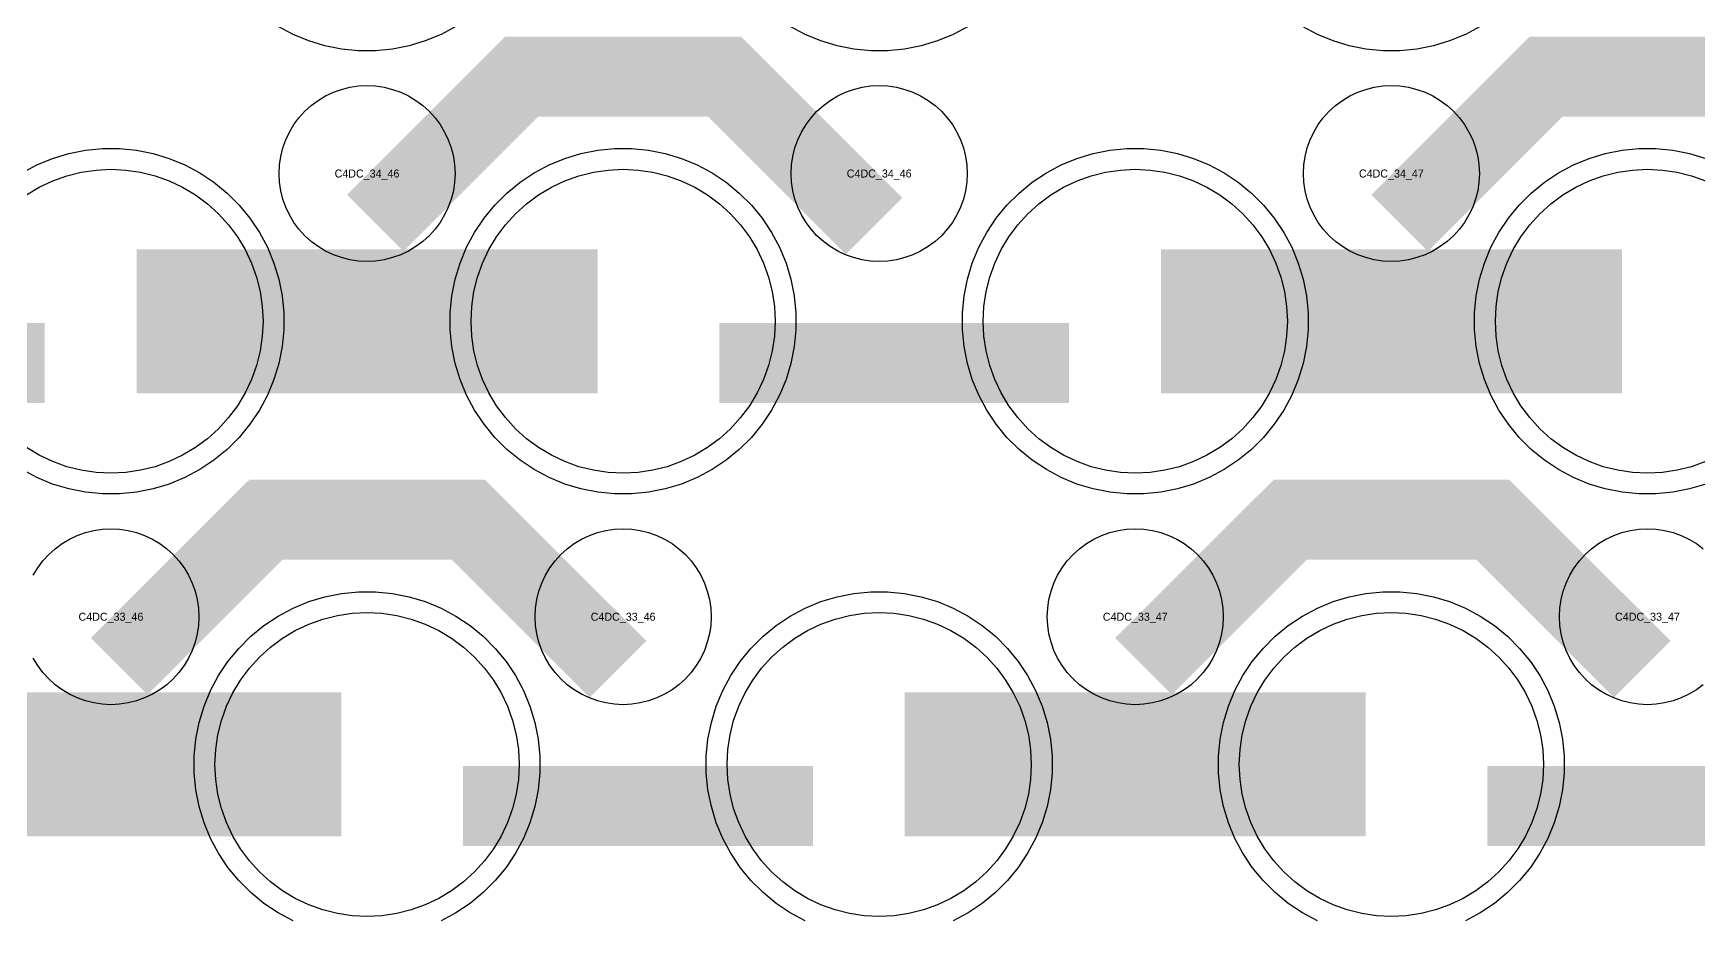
# Model space of a CAD drawing. Extents: x -11880 to 11880, y -14992 to 14992.
# Drawn here: x 2696 to 3216, y -10315 to -10038 of the extents above; entities that cross this region are included whole.
import ezdxf
from ezdxf.enums import TextEntityAlignment as Align

# ---------------------------------------------------------------- set-up
doc = ezdxf.new("R2010")
doc.units = 0
doc.header["$MEASUREMENT"] = 0
for name, color, linetype in [('GDS_775_DT_237', 138, 'CONTINUOUS'), ('RDL1_FS', 34, 'CONTINUOUS'), ('RDL_BS', 160, 'CONTINUOUS')]:
    doc.layers.add(name, color=color, linetype=linetype)

msp = doc.modelspace()

# ---------------------------------------------------------------- linework, layer by layer
at = {"layer": 'RDL1_FS', "color": 241, "true_color": 0xf7abae}
for points in [[(2693.605, -10088.883), (2697.605, -10086.485), (2701.819, -10084.493), (2706.209, -10082.921), (2710.732, -10081.789), (2715.343, -10081.105), (2720, -10080.876), (2724.657, -10081.105), (2729.268, -10081.789), (2733.791, -10082.921), (2738.181, -10084.493), (2742.395, -10086.485), (2746.395, -10088.883), (2750.14, -10091.661), (2753.594, -10094.791), (2756.724, -10098.245), (2759.502, -10101.99), (2761.9, -10105.99), (2763.892, -10110.204), (2765.464, -10114.594), (2766.596, -10119.117), (2767.28, -10123.728), (2767.509, -10128.385), (2767.28, -10133.042), (2766.596, -10137.653), (2765.464, -10142.176), (2763.892, -10146.566), (2761.9, -10150.78), (2759.502, -10154.78), (2756.724, -10158.525), (2753.594, -10161.979), (2750.14, -10165.109), (2746.395, -10167.887), (2742.395, -10170.285), (2738.181, -10172.277), (2733.791, -10173.849), (2729.268, -10174.981), (2724.657, -10175.665), (2720, -10175.894), (2715.343, -10175.665), (2710.732, -10174.981), (2706.209, -10173.849), (2701.819, -10172.277), (2697.605, -10170.285), (2693.605, -10167.887)], [(3218.181, -10172.277), (3213.791, -10173.849), (3209.268, -10174.981), (3204.657, -10175.665), (3200, -10175.894), (3195.343, -10175.665), (3190.732, -10174.981), (3186.209, -10173.849), (3181.819, -10172.277), (3177.605, -10170.285), (3173.605, -10167.887), (3169.86, -10165.109), (3166.406, -10161.979), (3163.276, -10158.525), (3160.498, -10154.78), (3158.1, -10150.78), (3156.108, -10146.566), (3154.536, -10142.176), (3153.404, -10137.653), (3152.72, -10133.042), (3152.491, -10128.385), (3152.72, -10123.728), (3153.404, -10119.117), (3154.536, -10114.594), (3156.108, -10110.204), (3158.1, -10105.99), (3160.498, -10101.99), (3163.276, -10098.245), (3166.406, -10094.791), (3169.86, -10091.661), (3173.605, -10088.883), (3177.605, -10086.485), (3181.819, -10084.493), (3186.209, -10082.921), (3190.732, -10081.789), (3195.343, -10081.105), (3200, -10080.876), (3204.657, -10081.105), (3209.268, -10081.789), (3213.791, -10082.921), (3218.181, -10084.493)]]:
    msp.add_lwpolyline(points, dxfattribs=at)
for points in [[(2880, -10175.894), (2875.343, -10175.665), (2870.732, -10174.981), (2866.209, -10173.849), (2861.819, -10172.277), (2857.605, -10170.285), (2853.605, -10167.887), (2849.86, -10165.109), (2846.406, -10161.979), (2843.276, -10158.525), (2840.498, -10154.78), (2838.1, -10150.78), (2836.108, -10146.566), (2834.536, -10142.176), (2833.404, -10137.653), (2832.72, -10133.042), (2832.491, -10128.385), (2832.72, -10123.728), (2833.404, -10119.117), (2834.536, -10114.594), (2836.108, -10110.204), (2838.1, -10105.99), (2840.498, -10101.99), (2843.276, -10098.245), (2846.406, -10094.791), (2849.86, -10091.661), (2853.605, -10088.883), (2857.605, -10086.485), (2861.819, -10084.493), (2866.209, -10082.921), (2870.732, -10081.789), (2875.343, -10081.105), (2880, -10080.876), (2884.657, -10081.105), (2889.268, -10081.789), (2893.791, -10082.921), (2898.181, -10084.493), (2902.395, -10086.485), (2906.395, -10088.883), (2910.14, -10091.661), (2913.594, -10094.791), (2916.724, -10098.245), (2919.502, -10101.99), (2921.9, -10105.99), (2923.892, -10110.204), (2925.464, -10114.594), (2926.596, -10119.117), (2927.28, -10123.728), (2927.509, -10128.385), (2927.28, -10133.042), (2926.596, -10137.653), (2925.464, -10142.176), (2923.892, -10146.566), (2921.9, -10150.78), (2919.502, -10154.78), (2916.724, -10158.525), (2913.594, -10161.979), (2910.14, -10165.109), (2906.395, -10167.887), (2902.395, -10170.285), (2898.181, -10172.277), (2893.791, -10173.849), (2889.268, -10174.981), (2884.657, -10175.665)], [(3040, -10175.894), (3035.343, -10175.665), (3030.732, -10174.981), (3026.209, -10173.849), (3021.819, -10172.277), (3017.605, -10170.285), (3013.605, -10167.887), (3009.86, -10165.109), (3006.406, -10161.979), (3003.276, -10158.525), (3000.498, -10154.78), (2998.1, -10150.78), (2996.108, -10146.566), (2994.536, -10142.176), (2993.404, -10137.653), (2992.72, -10133.042), (2992.491, -10128.385), (2992.72, -10123.728), (2993.404, -10119.117), (2994.536, -10114.594), (2996.108, -10110.204), (2998.1, -10105.99), (3000.498, -10101.99), (3003.276, -10098.245), (3006.406, -10094.791), (3009.86, -10091.661), (3013.605, -10088.883), (3017.605, -10086.485), (3021.819, -10084.493), (3026.209, -10082.921), (3030.732, -10081.789), (3035.343, -10081.105), (3040, -10080.876), (3044.657, -10081.105), (3049.268, -10081.789), (3053.791, -10082.921), (3058.181, -10084.493), (3062.395, -10086.485), (3066.395, -10088.883), (3070.14, -10091.661), (3073.594, -10094.791), (3076.724, -10098.245), (3079.502, -10101.99), (3081.9, -10105.99), (3083.892, -10110.204), (3085.464, -10114.594), (3086.596, -10119.117), (3087.28, -10123.728), (3087.509, -10128.385), (3087.28, -10133.042), (3086.596, -10137.653), (3085.464, -10142.176), (3083.892, -10146.566), (3081.9, -10150.78), (3079.502, -10154.78), (3076.724, -10158.525), (3073.594, -10161.979), (3070.14, -10165.109), (3066.395, -10167.887), (3062.395, -10170.285), (3058.181, -10172.277), (3053.791, -10173.849), (3049.268, -10174.981), (3044.657, -10175.665)], [(2800, -10314.459), (2795.343, -10314.23), (2790.732, -10313.546), (2786.209, -10312.414), (2781.819, -10310.842), (2777.605, -10308.85), (2773.605, -10306.452), (2769.86, -10303.674), (2766.406, -10300.544), (2763.276, -10297.09), (2760.498, -10293.345), (2758.1, -10289.345), (2756.108, -10285.131), (2754.536, -10280.741), (2753.404, -10276.218), (2752.72, -10271.607), (2752.491, -10266.95), (2752.72, -10262.293), (2753.404, -10257.682), (2754.536, -10253.159), (2756.108, -10248.769), (2758.1, -10244.555), (2760.498, -10240.555), (2763.276, -10236.81), (2766.406, -10233.356), (2769.86, -10230.226), (2773.605, -10227.448), (2777.605, -10225.05), (2781.819, -10223.058), (2786.209, -10221.486), (2790.732, -10220.354), (2795.343, -10219.67), (2800, -10219.441), (2804.657, -10219.67), (2809.268, -10220.354), (2813.791, -10221.486), (2818.181, -10223.058), (2822.395, -10225.05), (2826.395, -10227.448), (2830.14, -10230.226), (2833.594, -10233.356), (2836.724, -10236.81), (2839.502, -10240.555), (2841.9, -10244.555), (2843.892, -10248.769), (2845.464, -10253.159), (2846.596, -10257.682), (2847.28, -10262.293), (2847.509, -10266.95), (2847.28, -10271.607), (2846.596, -10276.218), (2845.464, -10280.741), (2843.892, -10285.131), (2841.9, -10289.345), (2839.502, -10293.345), (2836.724, -10297.09), (2833.594, -10300.544), (2830.14, -10303.674), (2826.395, -10306.452), (2822.395, -10308.85), (2818.181, -10310.842), (2813.791, -10312.414), (2809.268, -10313.546), (2804.657, -10314.23)], [(2960, -10314.459), (2955.343, -10314.23), (2950.732, -10313.546), (2946.209, -10312.414), (2941.819, -10310.842), (2937.605, -10308.85), (2933.605, -10306.452), (2929.86, -10303.674), (2926.406, -10300.544), (2923.276, -10297.09), (2920.498, -10293.345), (2918.1, -10289.345), (2916.108, -10285.131), (2914.536, -10280.741), (2913.404, -10276.218), (2912.72, -10271.607), (2912.491, -10266.95), (2912.72, -10262.293), (2913.404, -10257.682), (2914.536, -10253.159), (2916.108, -10248.769), (2918.1, -10244.555), (2920.498, -10240.555), (2923.276, -10236.81), (2926.406, -10233.356), (2929.86, -10230.226), (2933.605, -10227.448), (2937.605, -10225.05), (2941.819, -10223.058), (2946.209, -10221.486), (2950.732, -10220.354), (2955.343, -10219.67), (2960, -10219.441), (2964.657, -10219.67), (2969.268, -10220.354), (2973.791, -10221.486), (2978.181, -10223.058), (2982.395, -10225.05), (2986.395, -10227.448), (2990.14, -10230.226), (2993.594, -10233.356), (2996.724, -10236.81), (2999.502, -10240.555), (3001.9, -10244.555), (3003.892, -10248.769), (3005.464, -10253.159), (3006.596, -10257.682), (3007.28, -10262.293), (3007.509, -10266.95), (3007.28, -10271.607), (3006.596, -10276.218), (3005.464, -10280.741), (3003.892, -10285.131), (3001.9, -10289.345), (2999.502, -10293.345), (2996.724, -10297.09), (2993.594, -10300.544), (2990.14, -10303.674), (2986.395, -10306.452), (2982.395, -10308.85), (2978.181, -10310.842), (2973.791, -10312.414), (2969.268, -10313.546), (2964.657, -10314.23)], [(3120, -10314.459), (3115.343, -10314.23), (3110.732, -10313.546), (3106.209, -10312.414), (3101.819, -10310.842), (3097.605, -10308.85), (3093.605, -10306.452), (3089.86, -10303.674), (3086.406, -10300.544), (3083.276, -10297.09), (3080.498, -10293.345), (3078.1, -10289.345), (3076.108, -10285.131), (3074.536, -10280.741), (3073.404, -10276.218), (3072.72, -10271.607), (3072.491, -10266.95), (3072.72, -10262.293), (3073.404, -10257.682), (3074.536, -10253.159), (3076.108, -10248.769), (3078.1, -10244.555), (3080.498, -10240.555), (3083.276, -10236.81), (3086.406, -10233.356), (3089.86, -10230.226), (3093.605, -10227.448), (3097.605, -10225.05), (3101.819, -10223.058), (3106.209, -10221.486), (3110.732, -10220.354), (3115.343, -10219.67), (3120, -10219.441), (3124.657, -10219.67), (3129.268, -10220.354), (3133.791, -10221.486), (3138.181, -10223.058), (3142.395, -10225.05), (3146.395, -10227.448), (3150.14, -10230.226), (3153.594, -10233.356), (3156.724, -10236.81), (3159.502, -10240.555), (3161.9, -10244.555), (3163.892, -10248.769), (3165.464, -10253.159), (3166.596, -10257.682), (3167.28, -10262.293), (3167.509, -10266.95), (3167.28, -10271.607), (3166.596, -10276.218), (3165.464, -10280.741), (3163.892, -10285.131), (3161.9, -10289.345), (3159.502, -10293.345), (3156.724, -10297.09), (3153.594, -10300.544), (3150.14, -10303.674), (3146.395, -10306.452), (3142.395, -10308.85), (3138.181, -10310.842), (3133.791, -10312.414), (3129.268, -10313.546), (3124.657, -10314.23)]]:
    msp.add_lwpolyline(points, close=True, dxfattribs=at)
for points in [[(2728.002, -10128.385, 45, 45, 0), (2800.002, -10128.385, 45, 45, 0)], [(2800.002, -10128.385, 45, 45, 0), (2872.002, -10128.385, 45, 45, 0)], [(3048.002, -10128.385, 45, 45, 0), (3120.002, -10128.385, 45, 45, 0)], [(3120.002, -10128.385, 45, 45, 0), (3192.002, -10128.385, 45, 45, 0)], [(2648.002, -10266.95, 45, 45, 0), (2720.002, -10266.95, 45, 45, 0)], [(2720.002, -10266.95, 45, 45, 0), (2792.002, -10266.95, 45, 45, 0)], [(2968.002, -10266.95, 45, 45, 0), (3040.002, -10266.95, 45, 45, 0)], [(3040.002, -10266.95, 45, 45, 0), (3112.002, -10266.95, 45, 45, 0)]]:
    msp.add_lwpolyline(points, format="xyseb", dxfattribs=at)
at = {"layer": 'RDL_BS'}
for points in [[(2827.777, -10036.203), (2823.115, -10038.695), (2818.205, -10040.726), (2813.165, -10042.257), (2807.938, -10043.303), (2802.644, -10043.82), (2797.356, -10043.82), (2792.062, -10043.303), (2786.835, -10042.257), (2781.795, -10040.726), (2776.885, -10038.695), (2772.223, -10036.203)], [(2987.777, -10036.203), (2983.115, -10038.695), (2978.205, -10040.726), (2973.165, -10042.257), (2967.938, -10043.303), (2962.644, -10043.82), (2957.356, -10043.82), (2952.062, -10043.303), (2946.835, -10042.257), (2941.795, -10040.726), (2936.885, -10038.695), (2932.223, -10036.203)], [(3147.777, -10036.203), (3143.115, -10038.695), (3138.205, -10040.726), (3133.165, -10042.257), (3127.938, -10043.303), (3122.644, -10043.82), (3117.356, -10043.82), (3112.062, -10043.303), (3106.835, -10042.257), (3101.795, -10040.726), (3096.885, -10038.695), (3092.223, -10036.203)], [(2695.75, -10207.806), (2697.143, -10205.482), (2698.746, -10203.319), (2700.558, -10201.32), (2702.557, -10199.508), (2704.72, -10197.905), (2707.044, -10196.512), (2709.481, -10195.36), (2712.016, -10194.453), (2714.635, -10193.796), (2717.307, -10193.4), (2720, -10193.268), (2722.693, -10193.4), (2725.365, -10193.796), (2727.984, -10194.453), (2730.519, -10195.36), (2732.956, -10196.512), (2735.28, -10197.905), (2737.443, -10199.508), (2739.442, -10201.32), (2741.254, -10203.319), (2742.857, -10205.482), (2744.25, -10207.806), (2745.402, -10210.243), (2746.309, -10212.778), (2746.966, -10215.397), (2747.362, -10218.069), (2747.494, -10220.762), (2747.362, -10223.455), (2746.966, -10226.127), (2746.309, -10228.746), (2745.402, -10231.281), (2744.25, -10233.718), (2742.857, -10236.042), (2741.254, -10238.205), (2739.442, -10240.204), (2737.443, -10242.016), (2735.28, -10243.619), (2732.956, -10245.012), (2730.519, -10246.164), (2727.984, -10247.071), (2725.365, -10247.728), (2722.693, -10248.124), (2720, -10248.256), (2717.307, -10248.124), (2714.635, -10247.728), (2712.016, -10247.071), (2709.481, -10246.164), (2707.044, -10245.012), (2704.72, -10243.619), (2702.557, -10242.016), (2700.558, -10240.204), (2698.746, -10238.205), (2697.143, -10236.042), (2695.75, -10233.718)], [(3217.443, -10242.016), (3215.28, -10243.619), (3212.956, -10245.012), (3210.519, -10246.164), (3207.984, -10247.071), (3205.365, -10247.728), (3202.693, -10248.124), (3200, -10248.256), (3197.307, -10248.124), (3194.635, -10247.728), (3192.016, -10247.071), (3189.481, -10246.164), (3187.044, -10245.012), (3184.72, -10243.619), (3182.557, -10242.016), (3180.558, -10240.204), (3178.746, -10238.205), (3177.143, -10236.042), (3175.75, -10233.718), (3174.598, -10231.281), (3173.691, -10228.746), (3173.034, -10226.127), (3172.638, -10223.455), (3172.506, -10220.762), (3172.638, -10218.069), (3173.034, -10215.397), (3173.691, -10212.778), (3174.598, -10210.243), (3175.75, -10207.806), (3177.143, -10205.482), (3178.746, -10203.319), (3180.558, -10201.32), (3182.557, -10199.508), (3184.72, -10197.905), (3187.044, -10196.512), (3189.481, -10195.36), (3192.016, -10194.453), (3194.635, -10193.796), (3197.307, -10193.4), (3200, -10193.268), (3202.693, -10193.4), (3205.365, -10193.796), (3207.984, -10194.453), (3210.519, -10195.36), (3212.956, -10196.512), (3215.28, -10197.905), (3217.443, -10199.508)]]:
    msp.add_lwpolyline(points, dxfattribs=at)
for points in [[(2802.562, -10097.699, 25, 25, 0), (2848.377, -10051.884, 25, 25, 0), (2881.93, -10051.884, 25, 25, 0)], [(2958.401, -10098.598, 25, 25, 0), (2911.687, -10051.884, 25, 25, 0), (2881.929, -10051.884, 25, 25, 0)], [(3122.562, -10097.699, 25, 25, 0), (3168.377, -10051.884, 25, 25, 0), (3201.93, -10051.884, 25, 25, 0)], [(3278.401, -10098.598, 25, 25, 0), (3231.687, -10051.884, 25, 25, 0), (3201.929, -10051.884, 25, 25, 0)], [(2722.562, -10236.264, 25, 25, 0), (2768.377, -10190.449, 25, 25, 0), (2801.93, -10190.449, 25, 25, 0)], [(2878.401, -10237.163, 25, 25, 0), (2831.687, -10190.449, 25, 25, 0), (2801.929, -10190.449, 25, 25, 0)], [(3042.562, -10236.264, 25, 25, 0), (3088.377, -10190.449, 25, 25, 0), (3121.93, -10190.449, 25, 25, 0)], [(3198.401, -10237.163, 25, 25, 0), (3151.687, -10190.449, 25, 25, 0), (3121.929, -10190.449, 25, 25, 0)]]:
    msp.add_lwpolyline(points, format="xyseb", dxfattribs=at)
for points in [[(2800, -10109.691), (2797.307, -10109.559), (2794.635, -10109.163), (2792.016, -10108.506), (2789.481, -10107.599), (2787.044, -10106.447), (2784.72, -10105.054), (2782.557, -10103.451), (2780.558, -10101.639), (2778.746, -10099.64), (2777.143, -10097.477), (2775.75, -10095.153), (2774.598, -10092.716), (2773.691, -10090.181), (2773.034, -10087.562), (2772.638, -10084.89), (2772.506, -10082.197), (2772.638, -10079.504), (2773.034, -10076.832), (2773.691, -10074.213), (2774.598, -10071.678), (2775.75, -10069.241), (2777.143, -10066.917), (2778.746, -10064.754), (2780.558, -10062.755), (2782.557, -10060.943), (2784.72, -10059.34), (2787.044, -10057.947), (2789.481, -10056.795), (2792.016, -10055.888), (2794.635, -10055.231), (2797.307, -10054.835), (2800, -10054.703), (2802.693, -10054.835), (2805.365, -10055.231), (2807.984, -10055.888), (2810.519, -10056.795), (2812.956, -10057.947), (2815.28, -10059.34), (2817.443, -10060.943), (2819.442, -10062.755), (2821.254, -10064.754), (2822.857, -10066.917), (2824.25, -10069.241), (2825.402, -10071.678), (2826.309, -10074.213), (2826.966, -10076.832), (2827.362, -10079.504), (2827.494, -10082.197), (2827.362, -10084.89), (2826.966, -10087.562), (2826.309, -10090.181), (2825.402, -10092.716), (2824.25, -10095.153), (2822.857, -10097.477), (2821.254, -10099.64), (2819.442, -10101.639), (2817.443, -10103.451), (2815.28, -10105.054), (2812.956, -10106.447), (2810.519, -10107.599), (2807.984, -10108.506), (2805.365, -10109.163), (2802.693, -10109.559)], [(2960, -10109.691), (2957.307, -10109.559), (2954.635, -10109.163), (2952.016, -10108.506), (2949.481, -10107.599), (2947.044, -10106.447), (2944.72, -10105.054), (2942.557, -10103.451), (2940.558, -10101.639), (2938.746, -10099.64), (2937.143, -10097.477), (2935.75, -10095.153), (2934.598, -10092.716), (2933.691, -10090.181), (2933.034, -10087.562), (2932.638, -10084.89), (2932.506, -10082.197), (2932.638, -10079.504), (2933.034, -10076.832), (2933.691, -10074.213), (2934.598, -10071.678), (2935.75, -10069.241), (2937.143, -10066.917), (2938.746, -10064.754), (2940.558, -10062.755), (2942.557, -10060.943), (2944.72, -10059.34), (2947.044, -10057.947), (2949.481, -10056.795), (2952.016, -10055.888), (2954.635, -10055.231), (2957.307, -10054.835), (2960, -10054.703), (2962.693, -10054.835), (2965.365, -10055.231), (2967.984, -10055.888), (2970.519, -10056.795), (2972.956, -10057.947), (2975.28, -10059.34), (2977.443, -10060.943), (2979.442, -10062.755), (2981.254, -10064.754), (2982.857, -10066.917), (2984.25, -10069.241), (2985.402, -10071.678), (2986.309, -10074.213), (2986.966, -10076.832), (2987.362, -10079.504), (2987.494, -10082.197), (2987.362, -10084.89), (2986.966, -10087.562), (2986.309, -10090.181), (2985.402, -10092.716), (2984.25, -10095.153), (2982.857, -10097.477), (2981.254, -10099.64), (2979.442, -10101.639), (2977.443, -10103.451), (2975.28, -10105.054), (2972.956, -10106.447), (2970.519, -10107.599), (2967.984, -10108.506), (2965.365, -10109.163), (2962.693, -10109.559)], [(3120, -10109.691), (3117.307, -10109.559), (3114.635, -10109.163), (3112.016, -10108.506), (3109.481, -10107.599), (3107.044, -10106.447), (3104.72, -10105.054), (3102.557, -10103.451), (3100.558, -10101.639), (3098.746, -10099.64), (3097.143, -10097.477), (3095.75, -10095.153), (3094.598, -10092.716), (3093.691, -10090.181), (3093.034, -10087.562), (3092.638, -10084.89), (3092.506, -10082.197), (3092.638, -10079.504), (3093.034, -10076.832), (3093.691, -10074.213), (3094.598, -10071.678), (3095.75, -10069.241), (3097.143, -10066.917), (3098.746, -10064.754), (3100.558, -10062.755), (3102.557, -10060.943), (3104.72, -10059.34), (3107.044, -10057.947), (3109.481, -10056.795), (3112.016, -10055.888), (3114.635, -10055.231), (3117.307, -10054.835), (3120, -10054.703), (3122.693, -10054.835), (3125.365, -10055.231), (3127.984, -10055.888), (3130.519, -10056.795), (3132.956, -10057.947), (3135.28, -10059.34), (3137.443, -10060.943), (3139.442, -10062.755), (3141.254, -10064.754), (3142.857, -10066.917), (3144.25, -10069.241), (3145.402, -10071.678), (3146.309, -10074.213), (3146.966, -10076.832), (3147.362, -10079.504), (3147.494, -10082.197), (3147.362, -10084.89), (3146.966, -10087.562), (3146.309, -10090.181), (3145.402, -10092.716), (3144.25, -10095.153), (3142.857, -10097.477), (3141.254, -10099.64), (3139.442, -10101.639), (3137.443, -10103.451), (3135.28, -10105.054), (3132.956, -10106.447), (3130.519, -10107.599), (3127.984, -10108.506), (3125.365, -10109.163), (3122.693, -10109.559)], [(2880, -10248.256), (2877.307, -10248.124), (2874.635, -10247.728), (2872.016, -10247.071), (2869.481, -10246.164), (2867.044, -10245.012), (2864.72, -10243.619), (2862.557, -10242.016), (2860.558, -10240.204), (2858.746, -10238.205), (2857.143, -10236.042), (2855.75, -10233.718), (2854.598, -10231.281), (2853.691, -10228.746), (2853.034, -10226.127), (2852.638, -10223.455), (2852.506, -10220.762), (2852.638, -10218.069), (2853.034, -10215.397), (2853.691, -10212.778), (2854.598, -10210.243), (2855.75, -10207.806), (2857.143, -10205.482), (2858.746, -10203.319), (2860.558, -10201.32), (2862.557, -10199.508), (2864.72, -10197.905), (2867.044, -10196.512), (2869.481, -10195.36), (2872.016, -10194.453), (2874.635, -10193.796), (2877.307, -10193.4), (2880, -10193.268), (2882.693, -10193.4), (2885.365, -10193.796), (2887.984, -10194.453), (2890.519, -10195.36), (2892.956, -10196.512), (2895.28, -10197.905), (2897.443, -10199.508), (2899.442, -10201.32), (2901.254, -10203.319), (2902.857, -10205.482), (2904.25, -10207.806), (2905.402, -10210.243), (2906.309, -10212.778), (2906.966, -10215.397), (2907.362, -10218.069), (2907.494, -10220.762), (2907.362, -10223.455), (2906.966, -10226.127), (2906.309, -10228.746), (2905.402, -10231.281), (2904.25, -10233.718), (2902.857, -10236.042), (2901.254, -10238.205), (2899.442, -10240.204), (2897.443, -10242.016), (2895.28, -10243.619), (2892.956, -10245.012), (2890.519, -10246.164), (2887.984, -10247.071), (2885.365, -10247.728), (2882.693, -10248.124)], [(3040, -10248.256), (3037.307, -10248.124), (3034.635, -10247.728), (3032.016, -10247.071), (3029.481, -10246.164), (3027.044, -10245.012), (3024.72, -10243.619), (3022.557, -10242.016), (3020.558, -10240.204), (3018.746, -10238.205), (3017.143, -10236.042), (3015.75, -10233.718), (3014.598, -10231.281), (3013.691, -10228.746), (3013.034, -10226.127), (3012.638, -10223.455), (3012.506, -10220.762), (3012.638, -10218.069), (3013.034, -10215.397), (3013.691, -10212.778), (3014.598, -10210.243), (3015.75, -10207.806), (3017.143, -10205.482), (3018.746, -10203.319), (3020.558, -10201.32), (3022.557, -10199.508), (3024.72, -10197.905), (3027.044, -10196.512), (3029.481, -10195.36), (3032.016, -10194.453), (3034.635, -10193.796), (3037.307, -10193.4), (3040, -10193.268), (3042.693, -10193.4), (3045.365, -10193.796), (3047.984, -10194.453), (3050.519, -10195.36), (3052.956, -10196.512), (3055.28, -10197.905), (3057.443, -10199.508), (3059.442, -10201.32), (3061.254, -10203.319), (3062.857, -10205.482), (3064.25, -10207.806), (3065.402, -10210.243), (3066.309, -10212.778), (3066.966, -10215.397), (3067.362, -10218.069), (3067.494, -10220.762), (3067.362, -10223.455), (3066.966, -10226.127), (3066.309, -10228.746), (3065.402, -10231.281), (3064.25, -10233.718), (3062.857, -10236.042), (3061.254, -10238.205), (3059.442, -10240.204), (3057.443, -10242.016), (3055.28, -10243.619), (3052.956, -10245.012), (3050.519, -10246.164), (3047.984, -10247.071), (3045.365, -10247.728), (3042.693, -10248.124)]]:
    msp.add_lwpolyline(points, close=True, dxfattribs=at)
at = {"layer": 'RDL_BS', "color": 241, "true_color": 0xf7abae}
for points in [[(2692.223, -10082.002), (2696.885, -10079.51), (2701.795, -10077.479), (2706.835, -10075.948), (2712.062, -10074.902), (2717.356, -10074.385), (2722.644, -10074.385), (2727.938, -10074.902), (2733.165, -10075.948), (2738.205, -10077.479), (2743.115, -10079.51), (2747.777, -10082.002), (2752.191, -10084.949), (2756.292, -10088.311), (2760.074, -10092.093), (2763.436, -10096.194), (2766.383, -10100.608), (2768.875, -10105.27), (2770.906, -10110.18), (2772.437, -10115.22), (2773.483, -10120.447), (2774, -10125.741), (2774, -10131.029), (2773.483, -10136.323), (2772.437, -10141.55), (2770.906, -10146.59), (2768.875, -10151.5), (2766.383, -10156.162), (2763.436, -10160.576), (2760.074, -10164.677), (2756.292, -10168.459), (2752.191, -10171.821), (2747.777, -10174.768), (2743.115, -10177.26), (2738.205, -10179.291), (2733.165, -10180.822), (2727.938, -10181.868), (2722.644, -10182.385), (2717.356, -10182.385), (2712.062, -10181.868), (2706.835, -10180.822), (2701.795, -10179.291), (2696.885, -10177.26), (2692.223, -10174.768)], [(3218.205, -10179.291), (3213.165, -10180.822), (3207.938, -10181.868), (3202.644, -10182.385), (3197.356, -10182.385), (3192.062, -10181.868), (3186.835, -10180.822), (3181.795, -10179.291), (3176.885, -10177.26), (3172.223, -10174.768), (3167.809, -10171.821), (3163.708, -10168.459), (3159.926, -10164.677), (3156.564, -10160.576), (3153.617, -10156.162), (3151.125, -10151.5), (3149.094, -10146.59), (3147.563, -10141.55), (3146.517, -10136.323), (3146, -10131.029), (3146, -10125.741), (3146.517, -10120.447), (3147.563, -10115.22), (3149.094, -10110.18), (3151.125, -10105.27), (3153.617, -10100.608), (3156.564, -10096.194), (3159.926, -10092.093), (3163.708, -10088.311), (3167.809, -10084.949), (3172.223, -10082.002), (3176.885, -10079.51), (3181.795, -10077.479), (3186.835, -10075.948), (3192.062, -10074.902), (3197.356, -10074.385), (3202.644, -10074.385), (3207.938, -10074.902), (3213.165, -10075.948), (3218.205, -10077.479)], [(2776.885, -10315.825), (2772.223, -10313.333), (2767.809, -10310.386), (2763.708, -10307.024), (2759.926, -10303.242), (2756.564, -10299.141), (2753.617, -10294.727), (2751.125, -10290.065), (2749.094, -10285.155), (2747.563, -10280.115), (2746.517, -10274.888), (2746, -10269.594), (2746, -10264.306), (2746.517, -10259.012), (2747.563, -10253.785), (2749.094, -10248.745), (2751.125, -10243.835), (2753.617, -10239.173), (2756.564, -10234.759), (2759.926, -10230.658), (2763.708, -10226.876), (2767.809, -10223.514), (2772.223, -10220.567), (2776.885, -10218.075), (2781.795, -10216.044), (2786.835, -10214.513), (2792.062, -10213.467), (2797.356, -10212.95), (2802.644, -10212.95), (2807.938, -10213.467), (2813.165, -10214.513), (2818.205, -10216.044), (2823.115, -10218.075), (2827.777, -10220.567), (2832.191, -10223.514), (2836.292, -10226.876), (2840.074, -10230.658), (2843.436, -10234.759), (2846.383, -10239.173), (2848.875, -10243.835), (2850.906, -10248.745), (2852.437, -10253.785), (2853.483, -10259.012), (2854, -10264.306), (2854, -10269.594), (2853.483, -10274.888), (2852.437, -10280.115), (2850.906, -10285.155), (2848.875, -10290.065), (2846.383, -10294.727), (2843.436, -10299.141), (2840.074, -10303.242), (2836.292, -10307.024), (2832.191, -10310.386), (2827.777, -10313.333), (2823.115, -10315.825)], [(2936.885, -10315.825), (2932.223, -10313.333), (2927.809, -10310.386), (2923.708, -10307.024), (2919.926, -10303.242), (2916.564, -10299.141), (2913.617, -10294.727), (2911.125, -10290.065), (2909.094, -10285.155), (2907.563, -10280.115), (2906.517, -10274.888), (2906, -10269.594), (2906, -10264.306), (2906.517, -10259.012), (2907.563, -10253.785), (2909.094, -10248.745), (2911.125, -10243.835), (2913.617, -10239.173), (2916.564, -10234.759), (2919.926, -10230.658), (2923.708, -10226.876), (2927.809, -10223.514), (2932.223, -10220.567), (2936.885, -10218.075), (2941.795, -10216.044), (2946.835, -10214.513), (2952.062, -10213.467), (2957.356, -10212.95), (2962.644, -10212.95), (2967.938, -10213.467), (2973.165, -10214.513), (2978.205, -10216.044), (2983.115, -10218.075), (2987.777, -10220.567), (2992.191, -10223.514), (2996.292, -10226.876), (3000.074, -10230.658), (3003.436, -10234.759), (3006.383, -10239.173), (3008.875, -10243.835), (3010.906, -10248.745), (3012.437, -10253.785), (3013.483, -10259.012), (3014, -10264.306), (3014, -10269.594), (3013.483, -10274.888), (3012.437, -10280.115), (3010.906, -10285.155), (3008.875, -10290.065), (3006.383, -10294.727), (3003.436, -10299.141), (3000.074, -10303.242), (2996.292, -10307.024), (2992.191, -10310.386), (2987.777, -10313.333), (2983.115, -10315.825)], [(3096.885, -10315.825), (3092.223, -10313.333), (3087.809, -10310.386), (3083.708, -10307.024), (3079.926, -10303.242), (3076.564, -10299.141), (3073.617, -10294.727), (3071.125, -10290.065), (3069.094, -10285.155), (3067.563, -10280.115), (3066.517, -10274.888), (3066, -10269.594), (3066, -10264.306), (3066.517, -10259.012), (3067.563, -10253.785), (3069.094, -10248.745), (3071.125, -10243.835), (3073.617, -10239.173), (3076.564, -10234.759), (3079.926, -10230.658), (3083.708, -10226.876), (3087.809, -10223.514), (3092.223, -10220.567), (3096.885, -10218.075), (3101.795, -10216.044), (3106.835, -10214.513), (3112.062, -10213.467), (3117.356, -10212.95), (3122.644, -10212.95), (3127.938, -10213.467), (3133.165, -10214.513), (3138.205, -10216.044), (3143.115, -10218.075), (3147.777, -10220.567), (3152.191, -10223.514), (3156.292, -10226.876), (3160.074, -10230.658), (3163.436, -10234.759), (3166.383, -10239.173), (3168.875, -10243.835), (3170.906, -10248.745), (3172.437, -10253.785), (3173.483, -10259.012), (3174, -10264.306), (3174, -10269.594), (3173.483, -10274.888), (3172.437, -10280.115), (3170.906, -10285.155), (3168.875, -10290.065), (3166.383, -10294.727), (3163.436, -10299.141), (3160.074, -10303.242), (3156.292, -10307.024), (3152.191, -10310.386), (3147.777, -10313.333), (3143.115, -10315.825)]]:
    msp.add_lwpolyline(points, dxfattribs=at)
for points in [[(2877.356, -10182.385), (2872.062, -10181.868), (2866.835, -10180.822), (2861.795, -10179.291), (2856.885, -10177.26), (2852.223, -10174.768), (2847.809, -10171.821), (2843.708, -10168.459), (2839.926, -10164.677), (2836.564, -10160.576), (2833.617, -10156.162), (2831.125, -10151.5), (2829.094, -10146.59), (2827.563, -10141.55), (2826.517, -10136.323), (2826, -10131.029), (2826, -10125.741), (2826.517, -10120.447), (2827.563, -10115.22), (2829.094, -10110.18), (2831.125, -10105.27), (2833.617, -10100.608), (2836.564, -10096.194), (2839.926, -10092.093), (2843.708, -10088.311), (2847.809, -10084.949), (2852.223, -10082.002), (2856.885, -10079.51), (2861.795, -10077.479), (2866.835, -10075.948), (2872.062, -10074.902), (2877.356, -10074.385), (2882.644, -10074.385), (2887.938, -10074.902), (2893.165, -10075.948), (2898.205, -10077.479), (2903.115, -10079.51), (2907.777, -10082.002), (2912.191, -10084.949), (2916.292, -10088.311), (2920.074, -10092.093), (2923.436, -10096.194), (2926.383, -10100.608), (2928.875, -10105.27), (2930.906, -10110.18), (2932.437, -10115.22), (2933.483, -10120.447), (2934, -10125.741), (2934, -10131.029), (2933.483, -10136.323), (2932.437, -10141.55), (2930.906, -10146.59), (2928.875, -10151.5), (2926.383, -10156.162), (2923.436, -10160.576), (2920.074, -10164.677), (2916.292, -10168.459), (2912.191, -10171.821), (2907.777, -10174.768), (2903.115, -10177.26), (2898.205, -10179.291), (2893.165, -10180.822), (2887.938, -10181.868), (2882.644, -10182.385)], [(3037.356, -10182.385), (3032.062, -10181.868), (3026.835, -10180.822), (3021.795, -10179.291), (3016.885, -10177.26), (3012.223, -10174.768), (3007.809, -10171.821), (3003.708, -10168.459), (2999.926, -10164.677), (2996.564, -10160.576), (2993.617, -10156.162), (2991.125, -10151.5), (2989.094, -10146.59), (2987.563, -10141.55), (2986.517, -10136.323), (2986, -10131.029), (2986, -10125.741), (2986.517, -10120.447), (2987.563, -10115.22), (2989.094, -10110.18), (2991.125, -10105.27), (2993.617, -10100.608), (2996.564, -10096.194), (2999.926, -10092.093), (3003.708, -10088.311), (3007.809, -10084.949), (3012.223, -10082.002), (3016.885, -10079.51), (3021.795, -10077.479), (3026.835, -10075.948), (3032.062, -10074.902), (3037.356, -10074.385), (3042.644, -10074.385), (3047.938, -10074.902), (3053.165, -10075.948), (3058.205, -10077.479), (3063.115, -10079.51), (3067.777, -10082.002), (3072.191, -10084.949), (3076.292, -10088.311), (3080.074, -10092.093), (3083.436, -10096.194), (3086.383, -10100.608), (3088.875, -10105.27), (3090.906, -10110.18), (3092.437, -10115.22), (3093.483, -10120.447), (3094, -10125.741), (3094, -10131.029), (3093.483, -10136.323), (3092.437, -10141.55), (3090.906, -10146.59), (3088.875, -10151.5), (3086.383, -10156.162), (3083.436, -10160.576), (3080.074, -10164.677), (3076.292, -10168.459), (3072.191, -10171.821), (3067.777, -10174.768), (3063.115, -10177.26), (3058.205, -10179.291), (3053.165, -10180.822), (3047.938, -10181.868), (3042.644, -10182.385)]]:
    msp.add_lwpolyline(points, close=True, dxfattribs=at)
for points in [[(2590.016, -10141.398, 25, 25, 0), (2699.281, -10141.398, 25, 25, 0)], [(2910.016, -10141.398, 25, 25, 0), (3019.281, -10141.398, 25, 25, 0)], [(2830.016, -10279.963, 25, 25, 0), (2939.281, -10279.963, 25, 25, 0)], [(3150.016, -10279.963, 25, 25, 0), (3259.281, -10279.963, 25, 25, 0)]]:
    msp.add_lwpolyline(points, format="xyseb", dxfattribs=at)

# ---------------------------------------------------------------- texts
at = {"layer": 'GDS_775_DT_237'}
for s, p in [('C4DC_34_46', (2800, -10082.197)), ('C4DC_34_46', (2800, -10082.197)), ('C4DC_34_46', (2960, -10082.197)), ('C4DC_34_46', (2960, -10082.197)), ('C4DC_34_47', (3120, -10082.197)), ('C4DC_34_47', (3120, -10082.197)), ('C4DC_33_46', (2720, -10220.762)), ('C4DC_33_46', (2720, -10220.762)), ('C4DC_33_46', (2880, -10220.762)), ('C4DC_33_46', (2880, -10220.762)), ('C4DC_33_47', (3040, -10220.762)), ('C4DC_33_47', (3040, -10220.762)), ('C4DC_33_47', (3200, -10220.762)), ('C4DC_33_47', (3200, -10220.762))]:
    msp.add_text(s, height=2.5, dxfattribs=at).set_placement(p, align=Align.MIDDLE_CENTER)

doc.saveas('drawing.dxf')
